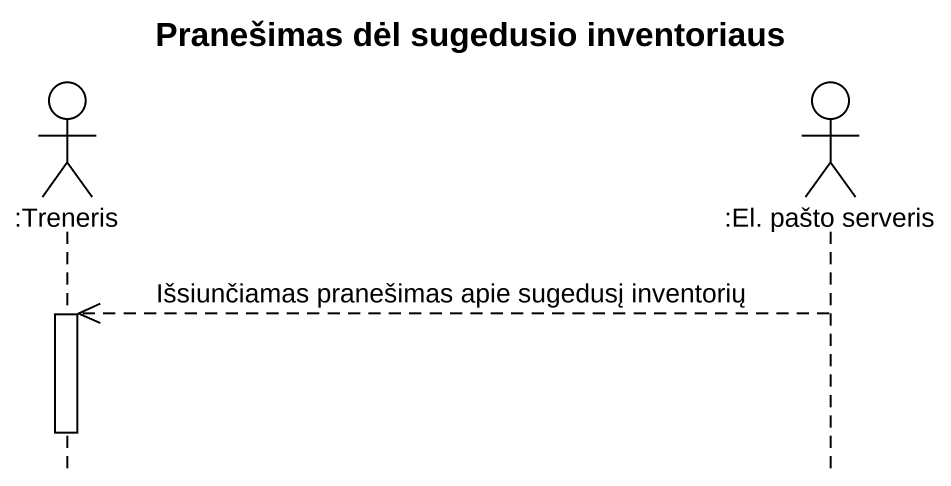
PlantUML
@startuml
title Pranešimas dėl sugedusio inventoriaus
hide footbox
actor ":Treneris" as Treneris
actor ":El. pašto serveris" as El_pašto_serveris

El_pašto_serveris -->> Treneris : Išsiunčiamas pranešimas apie sugedusį inventorių
activate Treneris
deactivate Treneris
@enduml
